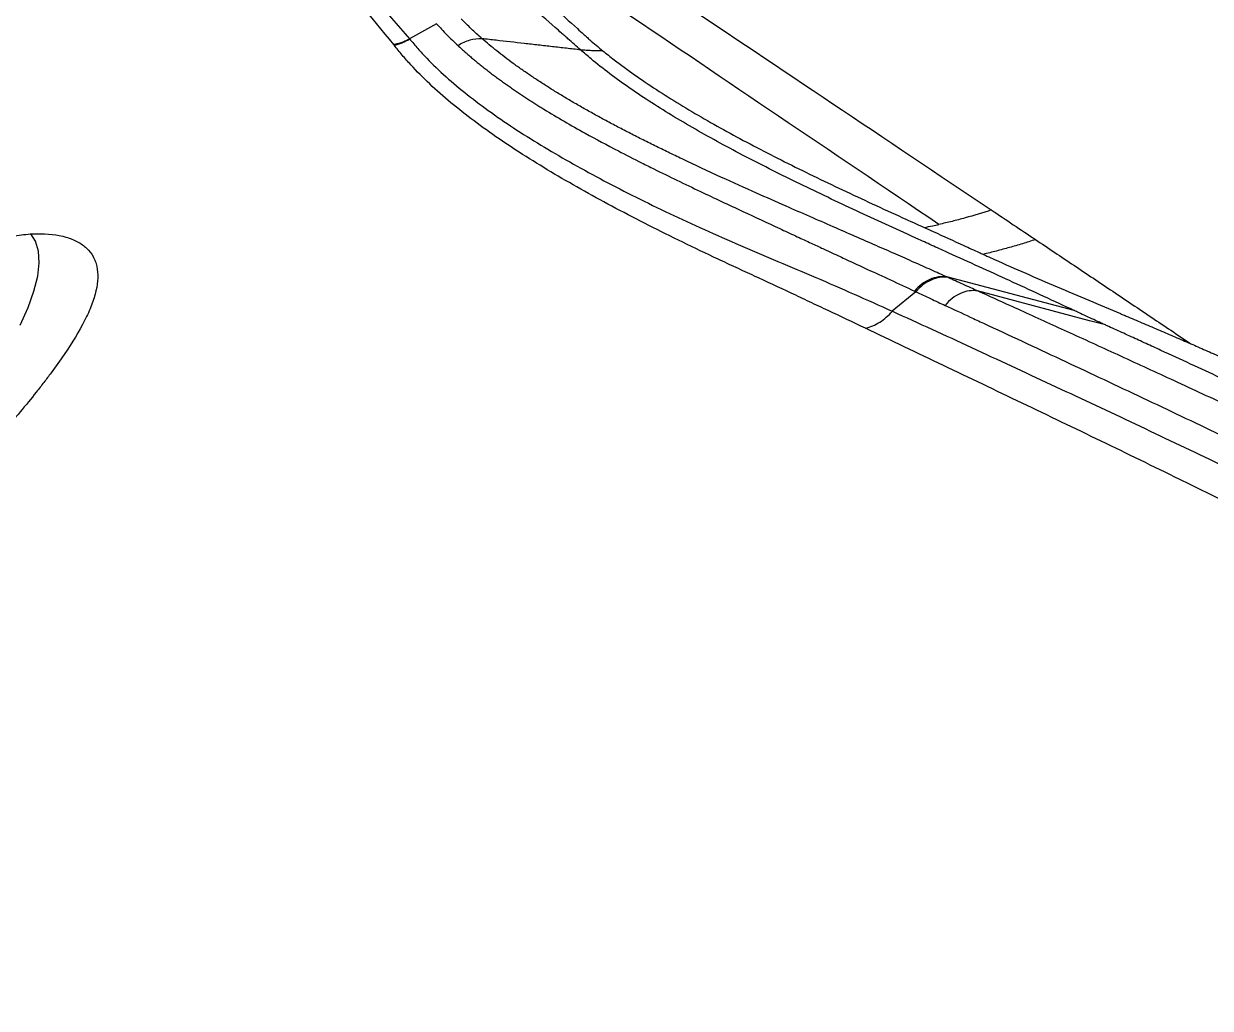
# Model space of a CAD drawing. Header units: inches. Extents: x -1 to 81, y -22 to 129.
# Drawn here: x 17.96 to 23.61, y 69.26 to 73.95 of the extents above; entities that cross this region are included whole.
import ezdxf

# ---------------------------------------------------------------- set-up
doc = ezdxf.new("R2010")
doc.units = ezdxf.units.IN
doc.header["$MEASUREMENT"] = 0
doc.layers.add('1', color=4, linetype='Continuous')

# ---------------------------------------------------------------- blocks, each defined once
blk = doc.blocks.new('2026 PACE')
at = {"layer": '1', "color": 3, "linetype": 'Continuous', "lineweight": 25}
for p, q in [((20.4223, 73.9506), (20.2937, 73.8781)), ((20.2204, 73.8481), (20.2179, 73.8512)), ((22.7451, 72.9803), (22.746, 72.9799)), ((23.4598, 72.5848), (22.8528, 72.7446)), ((22.8589, 72.7418), (22.8528, 72.7446)), ((22.7049, 72.6745), (22.5934, 72.5816)), ((22.6988, 72.6773), (22.7049, 72.6745)), ((23.5327, 72.5362), (22.9998, 72.6781)), ((23.6085, 72.516), (23.5327, 72.5362))]:
    blk.add_line(p, q, dxfattribs=at)
at = {"layer": '1', "color": 3, "linetype": 'Continuous', "lineweight": 25, "flags": 128}
blk.add_lwpolyline([(18.4379, 72.5158), (18.4761, 72.5993), (18.5043, 72.6771), (18.522, 72.7483), (18.529, 72.8122), (18.5254, 72.8682), (18.5112, 72.9156), (18.4894, 72.9505)], dxfattribs=at)
at = {"layer": '1', "color": 3, "linetype": 'Continuous', "lineweight": 25}
blk.add_arc((20.1581, 74.1051), 0.2645, 283.6355, 300.8622, dxfattribs=at)
for points, knots in [([(21.1082, 73.826), (21.0981, 73.8349), (21.0779, 73.8528), (21.0527, 73.875), (21.0325, 73.8928), (21.0124, 73.9105), (20.9571, 73.9591), (20.827, 74.0729), (20.6285, 74.2449), (20.3927, 74.4466), (20.1588, 74.6446), (19.9653, 74.807), (19.8111, 74.9359), (19.6957, 75.032), (19.5805, 75.1278), (19.427, 75.2551), (19.3121, 75.3503), (19.2355, 75.4137)], [0, 0, 0, 0, 0.015625, 0.03125, 0.039062, 0.046875, 0.0625, 0.125, 0.25, 0.375, 0.5, 0.625, 0.6875, 0.75, 0.8125, 0.875, 1, 1, 1, 1]), ([(20.2179, 73.8512), (20.1091, 73.9854), (19.8909, 74.2501), (19.6175, 74.5724), (19.3991, 74.8246), (19.2357, 75.011), (19.1, 75.164), (19.0053, 75.2701), (18.958, 75.3228), (18.9311, 75.3529), (18.9176, 75.3679), (18.9108, 75.3754)], [0, 0, 0, 0, 0.25, 0.5, 0.625, 0.75, 0.875, 0.9375, 0.96875, 0.984375, 1, 1, 1, 1]), ([(18.95, 75.3833), (18.9569, 75.3759), (18.9708, 75.361), (18.9984, 75.3311), (19.0468, 75.2787), (19.1436, 75.1734), (19.2819, 75.0214), (19.4483, 74.8365), (19.6713, 74.5869), (19.9524, 74.2692), (20.1798, 74.0095), (20.2937, 73.8781)], [0, 0, 0, 0, 0.015625, 0.03125, 0.0625, 0.125, 0.25, 0.375, 0.5, 0.75, 1, 1, 1, 1]), ([(19.8838, 74.9745), (19.8966, 74.964), (19.949, 74.921), (20.0801, 74.8126), (20.2764, 74.6473), (20.5107, 74.4457), (20.7442, 74.2408), (20.9383, 74.0675), (21.0644, 73.9537), (21.1153, 73.9074), (21.1274, 73.8964), (21.1299, 73.8942)], [0.292252, 0.292252, 0.292252, 0.292252, 0.3125, 0.375, 0.5, 0.625, 0.75, 0.875, 0.9375, 0.953125, 0.9570797, 0.9570797, 0.9570797, 0.9570797]), ([(22.8154, 72.9949), (22.299, 73.3434), (21.2924, 74.0231), (20.3432, 74.665), (19.8838, 74.9745)], [0.0000236, 0.0000236, 0.0000236, 0.0000236, 0.5000236, 1, 1, 1, 1]), ([(20.4223, 73.9506), (20.4381, 73.933), (20.4544, 73.9155), (20.4884, 73.8807), (20.5062, 73.8635), (20.5246, 73.8464)], [0, 0, 0, 0, 0.5, 0.5, 1, 1, 1, 1]), ([(20.6391, 73.8793), (20.6214, 73.895), (20.6043, 73.9107), (20.571, 73.9423), (20.5549, 73.9583), (20.5393, 73.9743)], [0, 0, 0, 0, 0.5, 0.5, 1, 1, 1, 1]), ([(20.6391, 73.8793), (20.6195, 73.8799), (20.5995, 73.8773), (20.5607, 73.8661), (20.5419, 73.8575), (20.5246, 73.8464)], [0, 0, 0, 0, 0.5, 0.5, 1, 1, 1, 1]), ([(21.1082, 73.826), (21.097, 73.8272), (21.0746, 73.8298), (21.0299, 73.8349), (20.974, 73.8412), (20.907, 73.8489), (20.8176, 73.859), (20.7283, 73.8692), (20.6613, 73.8768), (20.6391, 73.8793)], [0, 0, 0, 0, 0.0625, 0.125, 0.25, 0.375, 0.5, 0.75, 0.8743248, 0.8743248, 0.8743248, 0.8743248]), ([(22.8528, 72.7446), (22.828, 72.7558), (22.7762, 72.7791), (22.6953, 72.8152), (22.608, 72.8539), (22.5143, 72.895), (22.4146, 72.9387), (22.3091, 72.9847), (22.199, 73.0328), (22.0769, 73.0862), (21.9361, 73.1485), (21.7699, 73.2234), (21.6307, 73.288), (21.5258, 73.3383), (21.4615, 73.3696), (21.399, 73.4008), (21.3382, 73.4317), (21.2791, 73.4624), (21.2219, 73.4929), (21.1664, 73.5233), (21.1126, 73.5535), (21.0607, 73.5836), (21.0106, 73.6135), (20.9622, 73.6434), (20.9157, 73.6731), (20.8709, 73.7028), (20.8279, 73.7323), (20.7866, 73.7618), (20.7471, 73.7913), (20.7094, 73.8206), (20.6733, 73.8499), (20.6505, 73.8696), (20.6391, 73.8793)], [0, 0, 0, 0, 0.028262, 0.059071, 0.092422, 0.12831, 0.166726, 0.207661, 0.251102, 0.295956, 0.352677, 0.421198, 0.501427, 0.530308, 0.558885, 0.587159, 0.615131, 0.642802, 0.670175, 0.697252, 0.724033, 0.750523, 0.776724, 0.802637, 0.828267, 0.853616, 0.878688, 0.903486, 0.928012, 0.952271, 0.976266, 1, 1, 1, 1]), ([(21.1299, 73.8942), (21.1323, 73.892), (21.1396, 73.8854), (21.1568, 73.87), (21.1822, 73.8481), (21.2033, 73.8306), (21.2141, 73.8218)], [0.95707966, 0.95707966, 0.95707966, 0.95707966, 0.9609375, 0.96875, 0.984375, 1, 1, 1, 1]), ([(20.2937, 73.8781), (20.2908, 73.8765), (20.285, 73.8734), (20.2761, 73.8691), (20.2669, 73.8651), (20.2575, 73.8615), (20.2479, 73.8583), (20.2381, 73.8555), (20.2281, 73.8531), (20.2213, 73.8518), (20.2179, 73.8512)], [0, 0, 0, 0, 0.122178, 0.245123, 0.368853, 0.493391, 0.618756, 0.744967, 0.872042, 1, 1, 1, 1]), ([(22.4653, 72.5003), (22.4057, 72.5285), (22.3464, 72.5566), (22.2579, 72.5985), (22.2285, 72.6124), (22.1699, 72.6401), (22.1408, 72.6539), (22.0534, 72.6951), (21.995, 72.7222), (21.9075, 72.7625), (21.8784, 72.7759), (21.8204, 72.8026), (21.7917, 72.816), (21.6493, 72.8829), (21.5391, 72.9365), (21.3268, 73.0442), (21.2246, 73.0984), (21.0295, 73.2073), (20.9365, 73.2622), (20.8046, 73.3457), (20.7619, 73.3737), (20.6793, 73.4303), (20.6393, 73.4588), (20.5241, 73.5451), (20.4534, 73.6036), (20.3579, 73.6936), (20.3279, 73.7239), (20.2856, 73.7701), (20.272, 73.7856), (20.2458, 73.8168), (20.2331, 73.8325), (20.2204, 73.8481)], [0, 0, 0, 0, 0.0625, 0.0625, 0.09375, 0.09375, 0.125, 0.125, 0.1875, 0.1875, 0.21875, 0.21875, 0.25, 0.25, 0.375, 0.375, 0.5, 0.5, 0.625, 0.625, 0.6875, 0.6875, 0.75, 0.75, 0.875, 0.875, 0.9375, 0.9375, 0.96875, 0.96875, 1, 1, 1, 1]), ([(20.2937, 73.8781), (20.3004, 73.8705), (20.307, 73.8628), (20.3202, 73.8474), (20.3268, 73.8397), (20.3468, 73.8169), (20.3607, 73.8019), (20.404, 73.7569), (20.4347, 73.7274), (20.5324, 73.64), (20.6047, 73.5832), (20.7224, 73.4994), (20.7631, 73.4717), (20.8474, 73.4168), (20.891, 73.3896), (21.0255, 73.3087), (21.1203, 73.2556), (21.3194, 73.1505), (21.4237, 73.0984), (21.6406, 72.9954), (21.7533, 72.9444), (21.8993, 72.8816), (21.9288, 72.8691), (21.9883, 72.8442), (22.0184, 72.8316), (22.1087, 72.7936), (22.1692, 72.768), (22.3506, 72.6901), (22.4719, 72.6365), (22.5934, 72.5816)], [0, 0, 0, 0, 0.015625, 0.015625, 0.03125, 0.03125, 0.0625, 0.0625, 0.125, 0.125, 0.25, 0.25, 0.3125, 0.3125, 0.375, 0.375, 0.5, 0.5, 0.625, 0.625, 0.75, 0.75, 0.78125, 0.78125, 0.8125, 0.8125, 0.875, 0.875, 1, 1, 1, 1]), ([(20.5246, 73.8464), (20.5302, 73.8412), (20.5414, 73.8308), (20.5586, 73.8154), (20.576, 73.8002), (20.5936, 73.7852), (20.6114, 73.7703), (20.6294, 73.7556), (20.6475, 73.7412), (20.6659, 73.7268), (20.6844, 73.7127), (20.703, 73.6987), (20.7217, 73.6849), (20.7406, 73.6713), (20.7596, 73.6578), (20.7787, 73.6445), (20.7979, 73.6314), (20.8171, 73.6184), (20.8365, 73.6055), (20.8559, 73.5928), (20.8753, 73.5803), (20.8948, 73.5679), (20.9143, 73.5556), (20.9897, 73.509), (21.1114, 73.4384), (21.2698, 73.3538), (21.3807, 73.2972), (21.51, 73.233), (21.6689, 73.1562), (21.8703, 73.0619), (22.0225, 72.9912), (22.1291, 72.9416), (22.1958, 72.9107), (22.2534, 72.884), (22.3019, 72.8615), (22.3411, 72.8432), (22.3979, 72.8169), (22.4777, 72.78), (22.5859, 72.7299), (22.6605, 72.6952), (22.6988, 72.6773)], [0, 0, 0, 0, 0.012351, 0.024609, 0.036774, 0.048844, 0.060821, 0.072705, 0.084495, 0.096191, 0.107794, 0.119304, 0.13072, 0.142043, 0.153273, 0.164409, 0.175452, 0.186401, 0.197257, 0.208019, 0.218688, 0.229264, 0.239746, 0.250135, 0.349343, 0.424099, 0.474403, 0.500256, 0.596089, 0.679472, 0.750401, 0.780402, 0.806727, 0.829379, 0.848356, 0.863658, 0.875286, 0.914619, 0.956191, 1, 1, 1, 1]), ([(21.2141, 73.8218), (21.1964, 73.8218), (21.1743, 73.8218), (21.1478, 73.8228), (21.1346, 73.8236), (21.1213, 73.8246), (21.1126, 73.8255), (21.1082, 73.826)], [0, 0, 0, 0, 0.5, 0.625, 0.75, 0.875, 1, 1, 1, 1]), ([(23.4598, 72.5847), (23.4545, 72.5872), (23.4003, 72.6126), (23.2974, 72.6604), (23.1514, 72.7274), (23.0062, 72.7934), (22.8981, 72.8424), (22.8264, 72.8749), (22.7787, 72.8965), (22.6957, 72.9343), (22.5781, 72.9879), (22.439, 73.0519), (22.2568, 73.1372), (22.036, 73.244), (21.7854, 73.3735), (21.5524, 73.5056), (21.3406, 73.6415), (21.1973, 73.7492), (21.1244, 73.8116), (21.1082, 73.826)], [0.021981, 0.021981, 0.021981, 0.021981, 0.0236837, 0.0393087, 0.0549337, 0.0705587, 0.0861837, 0.09009, 0.0939962, 0.1018087, 0.1174337, 0.1330587, 0.1486837, 0.1799337, 0.2111837, 0.2424337, 0.2736837, 0.3049337, 0.3142027, 0.3142027, 0.3142027, 0.3142027]), ([(21.2141, 73.8218), (21.2318, 73.8074), (21.3104, 73.7453), (21.4653, 73.6367), (21.6939, 73.4974), (21.9451, 73.3606), (22.2142, 73.226), (22.4497, 73.1152), (22.628, 73.0334), (22.7108, 72.9959), (22.7451, 72.9803)], [0.0218246, 0.0218246, 0.0218246, 0.0218246, 0.03125, 0.0625, 0.09375, 0.125, 0.15625, 0.1875, 0.203125, 0.2141315, 0.2141315, 0.2141315, 0.2141315]), ([(23.065, 73.0639), (23.0235, 73.05), (22.9612, 73.0311), (22.8779, 73.0092), (22.8362, 72.9995), (22.8154, 72.9949)], [0, 0, 0, 0, 0.5, 0.75, 0.9999824, 0.9999824, 0.9999824, 0.9999824]), ([(22.746, 72.9799), (22.7593, 72.9828), (22.7825, 72.9878), (22.8056, 72.9928), (22.8154, 72.9949)], [0.782742, 0.782742, 0.782742, 0.782742, 0.907742, 1, 1, 1, 1]), ([(22.746, 72.9799), (22.7601, 72.9735), (22.8228, 72.9451), (22.9099, 72.9055), (22.9896, 72.8692), (23.0205, 72.8551), (23.0272, 72.852)], [0.21423561, 0.21423561, 0.21423561, 0.21423561, 0.21875, 0.234375, 0.2421875, 0.24430767, 0.24430767, 0.24430767, 0.24430767]), ([(16.6732, 71.4859), (16.6397, 71.4246), (16.6131, 71.3674), (16.583, 71.2874), (16.5746, 71.2618), (16.5613, 71.2124), (16.5563, 71.1887), (16.5469, 71.122), (16.5477, 71.0831), (16.5574, 71.0412), (16.5598, 71.0331), (16.5655, 71.0177), (16.5688, 71.0104), (16.58, 70.9895), (16.5891, 70.9773), (16.6215, 70.9452), (16.6496, 70.9301), (16.6932, 70.9192), (16.7023, 70.9174), (16.7213, 70.9147), (16.7311, 70.9138), (16.7616, 70.9123), (16.8051, 70.9135), (16.8538, 70.9212), (16.8925, 70.9294), (16.9057, 70.9326), (16.9328, 70.9397), (16.9468, 70.9437), (17.0174, 70.9656), (17.0776, 70.9891), (17.1732, 71.0334), (17.206, 71.0496), (17.2566, 71.0763), (17.2737, 71.0856), (17.3079, 71.1047), (17.3251, 71.1146), (17.4116, 71.1654), (17.4822, 71.2109), (17.5901, 71.2864), (17.6266, 71.313), (17.699, 71.3676), (17.7349, 71.3957), (17.8418, 71.4823), (17.9122, 71.5431), (18.0506, 71.6714), (18.1164, 71.7367), (18.2103, 71.8362), (18.2407, 71.8696), (18.2852, 71.9202), (18.2998, 71.9371), (18.3288, 71.9708), (18.343, 71.9875), (18.385, 72.0373), (18.4122, 72.0699), (18.4651, 72.1338), (18.4907, 72.1652), (18.5276, 72.2117), (18.5396, 72.2271), (18.5631, 72.2577), (18.5746, 72.2729), (18.6081, 72.318), (18.629, 72.3471), (18.687, 72.4323), (18.7197, 72.4859), (18.7519, 72.5494), (18.758, 72.562), (18.7691, 72.5867), (18.7741, 72.5989), (18.7878, 72.6344), (18.7948, 72.6569), (18.8096, 72.7214), (18.8111, 72.7602), (18.8017, 72.8033), (18.7993, 72.8116), (18.7933, 72.8274), (18.7898, 72.835), (18.7776, 72.8567), (18.7673, 72.8698), (18.7426, 72.8932), (18.7282, 72.9036), (18.7034, 72.9169), (18.6946, 72.921), (18.6762, 72.9284), (18.6665, 72.9317), (18.6162, 72.9462), (18.5693, 72.9516), (18.5034, 72.9503), (18.4898, 72.9496), (18.462, 72.9474), (18.4479, 72.9459), (18.4048, 72.9402), (18.3752, 72.9347), (18.3141, 72.9205), (18.2827, 72.9118), (18.2345, 72.8962), (18.2182, 72.8906), (18.1852, 72.8784), (18.1684, 72.8719), (18.1182, 72.8513), (18.0845, 72.836), (18.0171, 72.8021), (17.9832, 72.7836), (17.9149, 72.7435), (17.8804, 72.7221), (17.8277, 72.6877), (17.8099, 72.6759), (17.7744, 72.6517), (17.7567, 72.6393), (17.668, 72.5764), (17.5973, 72.5221), (17.4913, 72.4348), (17.456, 72.4047), (17.3855, 72.3425), (17.3508, 72.3109), (17.2488, 72.2149), (17.1832, 72.1492), (17.0886, 72.0479), (17.0576, 72.0136), (16.9983, 71.9456), (16.9698, 71.9117), (16.915, 71.8442), (16.8887, 71.8106), (16.851, 71.7603), (16.8388, 71.7436), (16.8148, 71.7103), (16.803, 71.6936), (16.769, 71.644), (16.7478, 71.6116), (16.7083, 71.5478), (16.69, 71.5165), (16.6732, 71.4859)], [0, 0, 0, 0, 0.03125, 0.03125, 0.046875, 0.046875, 0.0625, 0.0625, 0.09375, 0.09375, 0.101562, 0.101562, 0.109375, 0.109375, 0.125, 0.125, 0.15625, 0.15625, 0.164062, 0.164062, 0.171875, 0.171875, 0.1875, 0.203125, 0.203125, 0.210937, 0.210937, 0.21875, 0.21875, 0.25, 0.25, 0.265625, 0.265625, 0.273437, 0.273437, 0.28125, 0.28125, 0.3125, 0.3125, 0.328125, 0.328125, 0.34375, 0.34375, 0.375, 0.375, 0.40625, 0.40625, 0.421875, 0.421875, 0.429687, 0.429687, 0.4375, 0.4375, 0.453125, 0.453125, 0.46875, 0.46875, 0.476562, 0.476562, 0.484375, 0.484375, 0.5, 0.5, 0.53125, 0.53125, 0.539062, 0.539062, 0.546875, 0.546875, 0.5625, 0.5625, 0.59375, 0.59375, 0.601562, 0.601562, 0.609375, 0.609375, 0.625, 0.625, 0.640625, 0.640625, 0.648437, 0.648437, 0.65625, 0.65625, 0.6875, 0.6875, 0.695312, 0.695312, 0.703125, 0.703125, 0.71875, 0.71875, 0.734375, 0.734375, 0.742187, 0.742187, 0.75, 0.75, 0.765625, 0.765625, 0.78125, 0.78125, 0.796875, 0.796875, 0.804687, 0.804687, 0.8125, 0.8125, 0.84375, 0.84375, 0.859375, 0.859375, 0.875, 0.875, 0.90625, 0.90625, 0.921875, 0.921875, 0.9375, 0.9375, 0.953125, 0.953125, 0.960938, 0.960938, 0.96875, 0.96875, 0.984375, 0.984375, 1, 1, 1, 1]), ([(23.2751, 72.9231), (23.2545, 72.9159), (23.2133, 72.9026), (23.1616, 72.8876), (23.1202, 72.8762), (23.0892, 72.868), (23.0582, 72.86), (23.0375, 72.8547), (23.0271, 72.852)], [0, 0, 0, 0, 0.25, 0.5, 0.625, 0.75, 0.875, 1, 1, 1, 1]), ([(23.2751, 72.9231), (23.3362, 72.8822), (23.4587, 72.8002), (23.6434, 72.6763), (23.7975, 72.573), (23.8901, 72.5109), (23.9205, 72.4906)], [0.1279959, 0.1279959, 0.1279959, 0.1279959, 0.3779959, 0.6279959, 0.8779959, 1, 1, 1, 1]), ([(23.0272, 72.852), (23.0327, 72.8495), (23.0505, 72.8414), (23.1172, 72.8112), (23.2285, 72.7621), (23.3784, 72.6975), (23.5292, 72.6336), (23.6359, 72.5887), (23.6985, 72.5623), (23.7235, 72.5517), (23.7671, 72.5333), (23.8169, 72.5122), (23.8663, 72.4911), (23.9156, 72.47), (23.9646, 72.4489), (24.002, 72.4325), (24.0151, 72.4268), (24.0162, 72.4263)], [0.2443077, 0.2443077, 0.2443077, 0.2443077, 0.2460938, 0.25, 0.265625, 0.28125, 0.296875, 0.3125, 0.3144531, 0.3164062, 0.3203125, 0.328125, 0.3320312, 0.3359375, 0.34375, 0.3476562, 0.347999, 0.347999, 0.347999, 0.347999]), ([(22.8528, 72.7446), (22.8269, 72.7486), (22.7988, 72.7445), (22.7453, 72.7211), (22.7199, 72.7019), (22.6988, 72.6773)], [0, 0, 0, 0, 0.5, 0.5, 1, 1, 1, 1]), ([(22.8589, 72.7418), (22.833, 72.7458), (22.805, 72.7417), (22.7515, 72.7183), (22.726, 72.699), (22.7049, 72.6745)], [0, 0, 0, 0, 0.5, 0.5, 1, 1, 1, 1]), ([(22.9998, 72.6781), (22.9887, 72.6831), (22.9653, 72.6937), (22.9184, 72.715), (22.8825, 72.7312), (22.859, 72.7418)], [0, 0, 0, 0, 0.234838, 0.499344, 1, 1, 1, 1]), ([(22.7049, 72.6745), (22.7282, 72.6636), (22.764, 72.647), (22.8105, 72.6252), (22.8338, 72.6144), (22.8445, 72.6095)], [0, 0, 0, 0, 0.500081, 0.771211, 1, 1, 1, 1]), ([(22.9998, 72.6781), (22.9737, 72.6822), (22.9454, 72.678), (22.8913, 72.6541), (22.8657, 72.6345), (22.8445, 72.6095)], [0, 0, 0, 0, 0.5, 0.5, 1, 1, 1, 1]), ([(28.6093, 69.7456), (28.6052, 69.7483), (28.5967, 69.7538), (28.5836, 69.7622), (28.568, 69.7721), (28.5502, 69.7834), (28.527, 69.7983), (28.4943, 69.8194), (28.4422, 69.8531), (28.3736, 69.8972), (28.2687, 69.9644), (28.1372, 70.0481), (27.935, 70.1753), (27.6676, 70.3405), (27.2872, 70.5672), (26.8439, 70.8157), (26.3758, 71.0643), (25.8773, 71.3191), (25.2509, 71.6295), (24.6682, 71.9087), (24.196, 72.1298), (23.9257, 72.2551), (23.6712, 72.3722), (23.4327, 72.4814), (23.2106, 72.5826), (23.0683, 72.6471), (22.9998, 72.6781)], [0, 0, 0, 0, 0.002494, 0.005093, 0.007797, 0.011692, 0.015578, 0.021481, 0.031197, 0.046821, 0.062445, 0.093698, 0.124948, 0.181837, 0.249999, 0.342799, 0.42617, 0.5001, 0.603978, 0.750093, 0.798541, 0.844273, 0.887286, 0.92758, 0.965152, 1, 1, 1, 1]), ([(22.4654, 72.5003), (22.4885, 72.5056), (22.5116, 72.5154), (22.5551, 72.5431), (22.5755, 72.5609), (22.5935, 72.5816)], [0, 0, 0, 0, 0.5, 0.5, 1, 1, 1, 1]), ([(22.5935, 72.5816), (22.719, 72.5248), (22.8447, 72.4671), (23.0963, 72.3505), (23.2224, 72.2919), (23.4747, 72.1742), (23.601, 72.1151), (23.8531, 71.9962), (23.979, 71.9364), (24.3559, 71.7562), (24.6062, 71.6347), (24.9799, 71.4503), (25.1041, 71.3884), (25.352, 71.264), (25.4756, 71.2014), (25.845, 71.0123), (26.0893, 70.8844), (26.4493, 70.6892), (26.5682, 70.6236), (26.8034, 70.4911), (26.9196, 70.4242), (27.1484, 70.2893), (27.2612, 70.2213), (27.4838, 70.0844), (27.5936, 70.0155), (27.8116, 69.8771), (27.9197, 69.8075), (28.0811, 69.7027), (28.1348, 69.6677), (28.2151, 69.615), (28.2417, 69.5975), (28.2815, 69.5715), (28.2948, 69.563), (28.322, 69.5453), (28.336, 69.5363), (28.35, 69.527)], [0, 0, 0, 0, 0.0625, 0.0625, 0.125, 0.125, 0.1875, 0.1875, 0.25, 0.25, 0.375, 0.375, 0.4375, 0.4375, 0.5, 0.5, 0.625, 0.625, 0.6875, 0.6875, 0.75, 0.75, 0.8125, 0.8125, 0.875, 0.875, 0.9375, 0.9375, 0.96875, 0.96875, 0.984375, 0.984375, 0.992187, 0.992187, 1, 1, 1, 1]), ([(22.8445, 72.6095), (22.8845, 72.5909), (22.9455, 72.5626), (23.0678, 72.5057), (23.2724, 72.4104), (23.5789, 72.2668), (23.9465, 72.0934), (24.3861, 71.8835), (24.848, 71.6589), (25.3311, 71.4189), (25.8588, 71.1513), (26.3548, 70.8909), (26.7563, 70.6691), (26.9813, 70.5409), (27.2031, 70.4117), (27.4746, 70.2478), (27.7933, 70.048), (28.0291, 69.8963), (28.1855, 69.7946), (28.251, 69.7518), (28.303, 69.7177), (28.3357, 69.6962), (28.3617, 69.6793), (28.3809, 69.6668), (28.4003, 69.6542), (28.4129, 69.646), (28.4196, 69.6416)], [0, 0, 0, 0, 0.020518, 0.031337, 0.062663, 0.125285, 0.187869, 0.250443, 0.350553, 0.425629, 0.500677, 0.625607, 0.687975, 0.719135, 0.750291, 0.812633, 0.87506, 0.937557, 0.953182, 0.968808, 0.9769, 0.984518, 0.988452, 0.992386, 0.995962, 1, 1, 1, 1]), ([(23.6085, 72.5159), (23.6019, 72.5189), (23.5716, 72.5327), (23.5289, 72.5524), (23.4865, 72.5722), (23.4674, 72.5812), (23.4606, 72.5844), (23.4598, 72.5847)], [0.31420272, 0.31420272, 0.31420272, 0.31420272, 0.31635517, 0.32416767, 0.32807392, 0.33002704, 0.33027745, 0.33027745, 0.33027745, 0.33027745]), ([(20.349, 66.7119), (20.2809, 66.7798), (20.2133, 66.8479), (20.0781, 66.9844), (20.0107, 67.0527), (19.8088, 67.2577), (19.6747, 67.3944), (19.2741, 67.8038), (19.0096, 68.0759), (18.4875, 68.6136), (18.2301, 68.8793), (17.7242, 69.4006), (17.4758, 69.6562), (16.9899, 70.1543), (16.7523, 70.3967), (16.2899, 70.8664), (16.0652, 71.0935), (15.6315, 71.5302), (15.4225, 71.7398), (15.1232, 72.0392), (15.0257, 72.1365), (14.8834, 72.2785), (14.8366, 72.3252), (14.7443, 72.4171), (14.699, 72.4623), (14.6541, 72.5069)], [0, 0, 0, 0, 0.03125, 0.03125, 0.0625, 0.0625, 0.125, 0.125, 0.25, 0.25, 0.375, 0.375, 0.5, 0.5, 0.625, 0.625, 0.75, 0.75, 0.875, 0.875, 0.9375, 0.9375, 0.96875, 0.96875, 1, 1, 1, 1]), ([(28.1708, 69.3998), (28.1577, 69.4087), (28.1443, 69.4176), (28.1174, 69.4353), (28.1039, 69.4442), (28.0638, 69.4709), (28.0374, 69.4886), (27.9577, 69.5419), (27.9044, 69.5774), (27.7443, 69.6835), (27.637, 69.7539), (27.4209, 69.894), (27.3121, 69.9637), (27.0919, 70.102), (26.9803, 70.1706), (26.754, 70.3068), (26.6392, 70.3743), (26.4065, 70.5082), (26.2888, 70.5746), (25.9322, 70.7721), (25.6901, 70.9018), (25.3237, 71.0938), (25.201, 71.1574), (24.955, 71.2839), (24.8317, 71.3468), (24.4608, 71.5343), (24.2123, 71.658), (23.8381, 71.8415), (23.7132, 71.9023), (23.4628, 72.0234), (23.3374, 72.0837), (23.0866, 72.2037), (22.961, 72.2635), (22.7121, 72.3827), (22.5885, 72.4419), (22.4654, 72.5003)], [0, 0, 0, 0, 0.007812, 0.007812, 0.015625, 0.015625, 0.03125, 0.03125, 0.0625, 0.0625, 0.125, 0.125, 0.1875, 0.1875, 0.25, 0.25, 0.3125, 0.3125, 0.375, 0.375, 0.5, 0.5, 0.5625, 0.5625, 0.625, 0.625, 0.75, 0.75, 0.8125, 0.8125, 0.875, 0.875, 0.9375, 0.9375, 1, 1, 1, 1]), ([(29.2266, 69.5645), (29.2006, 69.5809), (29.1315, 69.6235), (29.0191, 69.6919), (28.9111, 69.7577), (28.8355, 69.8037), (28.7922, 69.83), (28.7273, 69.8695), (28.5865, 69.9548), (28.2824, 70.1373), (27.9977, 70.3033), (27.7774, 70.4287), (27.6891, 70.4787), (27.5344, 70.5656), (27.4013, 70.6392), (27.2233, 70.7367), (27.0449, 70.8335), (26.7759, 70.9766), (26.5507, 71.0943), (26.3698, 71.1876), (26.2339, 71.2571), (26.0976, 71.3263), (25.9155, 71.4181), (25.687, 71.532), (25.4116, 71.6674), (25.1349, 71.8018), (24.8569, 71.9351), (24.5776, 72.0676), (24.2969, 72.1992), (24.0619, 72.3083), (23.8967, 72.3843), (23.814, 72.4222), (23.7666, 72.4438), (23.7193, 72.4655), (23.6719, 72.4871), (23.631, 72.5057), (23.6138, 72.5135), (23.6085, 72.5159)], [0.3302774, 0.3302774, 0.3302774, 0.3302774, 0.3397431, 0.3553681, 0.3709931, 0.3788056, 0.3827118, 0.3866181, 0.4022431, 0.4334931, 0.4959931, 0.5038056, 0.5116181, 0.5272431, 0.5584931, 0.5584931, 0.5897431, 0.6209931, 0.6522431, 0.6678681, 0.6834931, 0.6991181, 0.7147431, 0.7459931, 0.7772431, 0.8084931, 0.8397431, 0.8709931, 0.9022431, 0.9334931, 0.9491181, 0.9569306, 0.9608368, 0.9647431, 0.9725556, 0.9764618, 0.9782156, 0.9782156, 0.9782156, 0.9782156]), ([(20.347, 66.7102), (20.3128, 66.7438), (20.2443, 66.8109), (20.1077, 66.9453), (19.8685, 67.1802), (19.3897, 67.6483), (18.708, 68.3097), (18.0379, 68.9555), (17.5139, 69.4594), (16.9997, 69.9534), (16.3783, 70.5506), (15.6772, 71.2273), (15.1379, 71.7513), (14.788, 72.093), (14.6254, 72.2526), (14.5408, 72.3356), (14.4945, 72.3811), (14.4671, 72.408), (14.4582, 72.4168)], [0, 0, 0, 0, 0.015626, 0.031251, 0.062502, 0.125005, 0.250009, 0.375013, 0.437515, 0.500017, 0.625019, 0.750011, 0.875002, 0.937496, 0.968748, 0.981249, 0.99393, 1, 1, 1, 1]), ([(20.9135, 66.4951), (20.8845, 66.5241), (20.8268, 66.5818), (20.7407, 66.6681), (20.6552, 66.7536), (20.5704, 66.8383), (20.4461, 66.9625), (20.2766, 67.132), (20.001, 67.4075), (19.6482, 67.7604), (19.2389, 68.1697), (18.8233, 68.5854), (18.4266, 68.982), (18.0257, 69.3829), (17.6485, 69.76), (17.2657, 70.143), (16.9192, 70.4893), (16.5553, 70.8535), (16.2545, 71.1541), (15.9966, 71.412), (15.8213, 71.5872), (15.6778, 71.7308), (15.5663, 71.8423), (15.4767, 71.9319), (15.3997, 72.0089), (15.3246, 72.0839), (15.2515, 72.1571), (15.1801, 72.2284), (15.1107, 72.2979), (15.043, 72.3656), (14.999, 72.4096), (14.9772, 72.4314)], [0, 0, 0, 0, 0.01267, 0.025255, 0.037755, 0.05017, 0.0625, 0.092453, 0.125, 0.184687, 0.250001, 0.309861, 0.375001, 0.434566, 0.500001, 0.557871, 0.625, 0.677225, 0.75, 0.78949, 0.823488, 0.851991, 0.875, 0.891252, 0.907324, 0.923217, 0.938931, 0.954466, 0.969823, 0.985001, 1, 1, 1, 1]), ([(24.0162, 72.4263), (24.0272, 72.4215), (24.0624, 72.406), (24.146, 72.3694), (24.3156, 72.2952), (24.5569, 72.1884), (24.8468, 72.0597), (25.1367, 71.9302), (25.4264, 71.7995), (25.7166, 71.6678), (26.0074, 71.5349), (26.2493, 71.4228), (26.4429, 71.3323), (26.5885, 71.2642), (26.7348, 71.1959), (26.9303, 71.1044), (27.1743, 70.9887), (27.4678, 70.8485), (27.6637, 70.7537), (27.8596, 70.6582), (28.0066, 70.586), (28.1635, 70.5076), (28.2225, 70.478), (28.2324, 70.473)], [0.347999, 0.347999, 0.347999, 0.347999, 0.3515625, 0.359375, 0.375, 0.40625, 0.4375, 0.46875, 0.5, 0.53125, 0.5625, 0.59375, 0.609375, 0.625, 0.640625, 0.65625, 0.6875, 0.71875, 0.75, 0.75, 0.78125, 0.796875, 0.8000482, 0.8000482, 0.8000482, 0.8000482])]:
    blk.add_open_spline(points, degree=3, knots=knots, dxfattribs=at)
for points in [[(20.1684, 75.0047), (20.6223, 74.7006), (21.5609, 74.0715), (22.555, 73.4056), (23.065, 73.0639)], [(23.065, 73.0639), (23.0999, 73.0406), (23.1698, 72.9937), (23.24, 72.9467), (23.2751, 72.9231)], [(23.9205, 72.4906), (23.9524, 72.4692), (23.9843, 72.4478), (24.0162, 72.4263)]]:
    blk.add_open_spline(points, degree=3, dxfattribs=at)

msp = doc.modelspace()

# ---------------------------------------------------------------- block references
msp.add_blockref('2026 PACE', (-0.5, 0))

doc.saveas('drawing.dxf')
